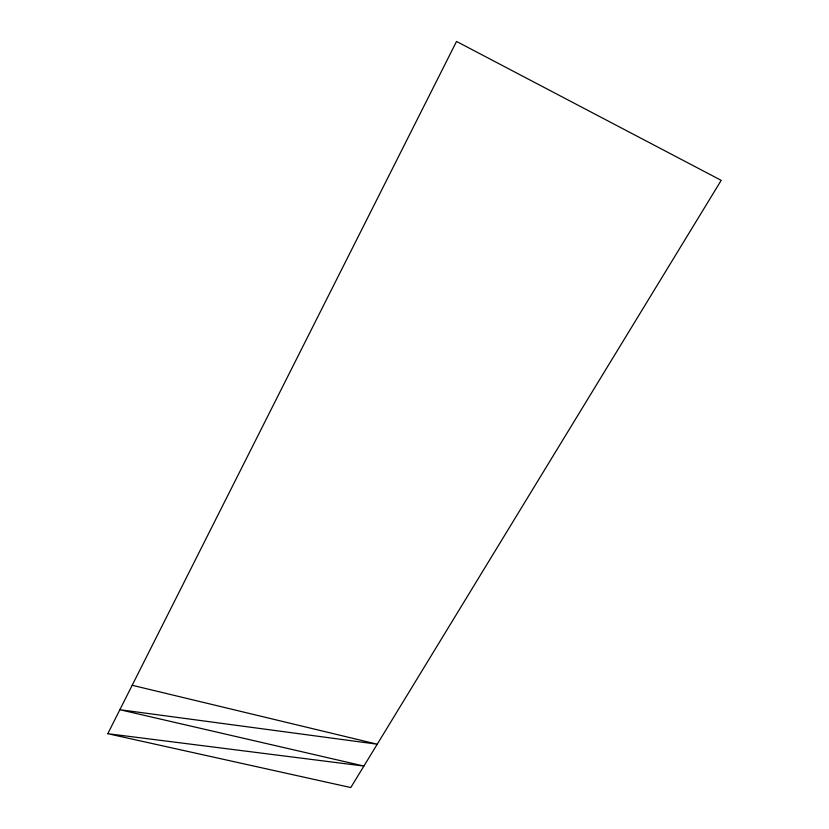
<?xml version="1.0" encoding="UTF-8"?>
<svg xmlns="http://www.w3.org/2000/svg" width="829" height="829" viewBox="0 0 829 829"><rect width="100%" height="100%" fill="white"/><g stroke="black" fill="none" stroke-linecap="round" stroke-linejoin="round"><path stroke-width="1.24" d="M107.791 733.696L456.53 41.45L721.209 180.349L350.791 787.55L107.791 733.696L363.9 766.058L119.873 709.717L377.236 744.204L132.184 685.282"/></g></svg>
